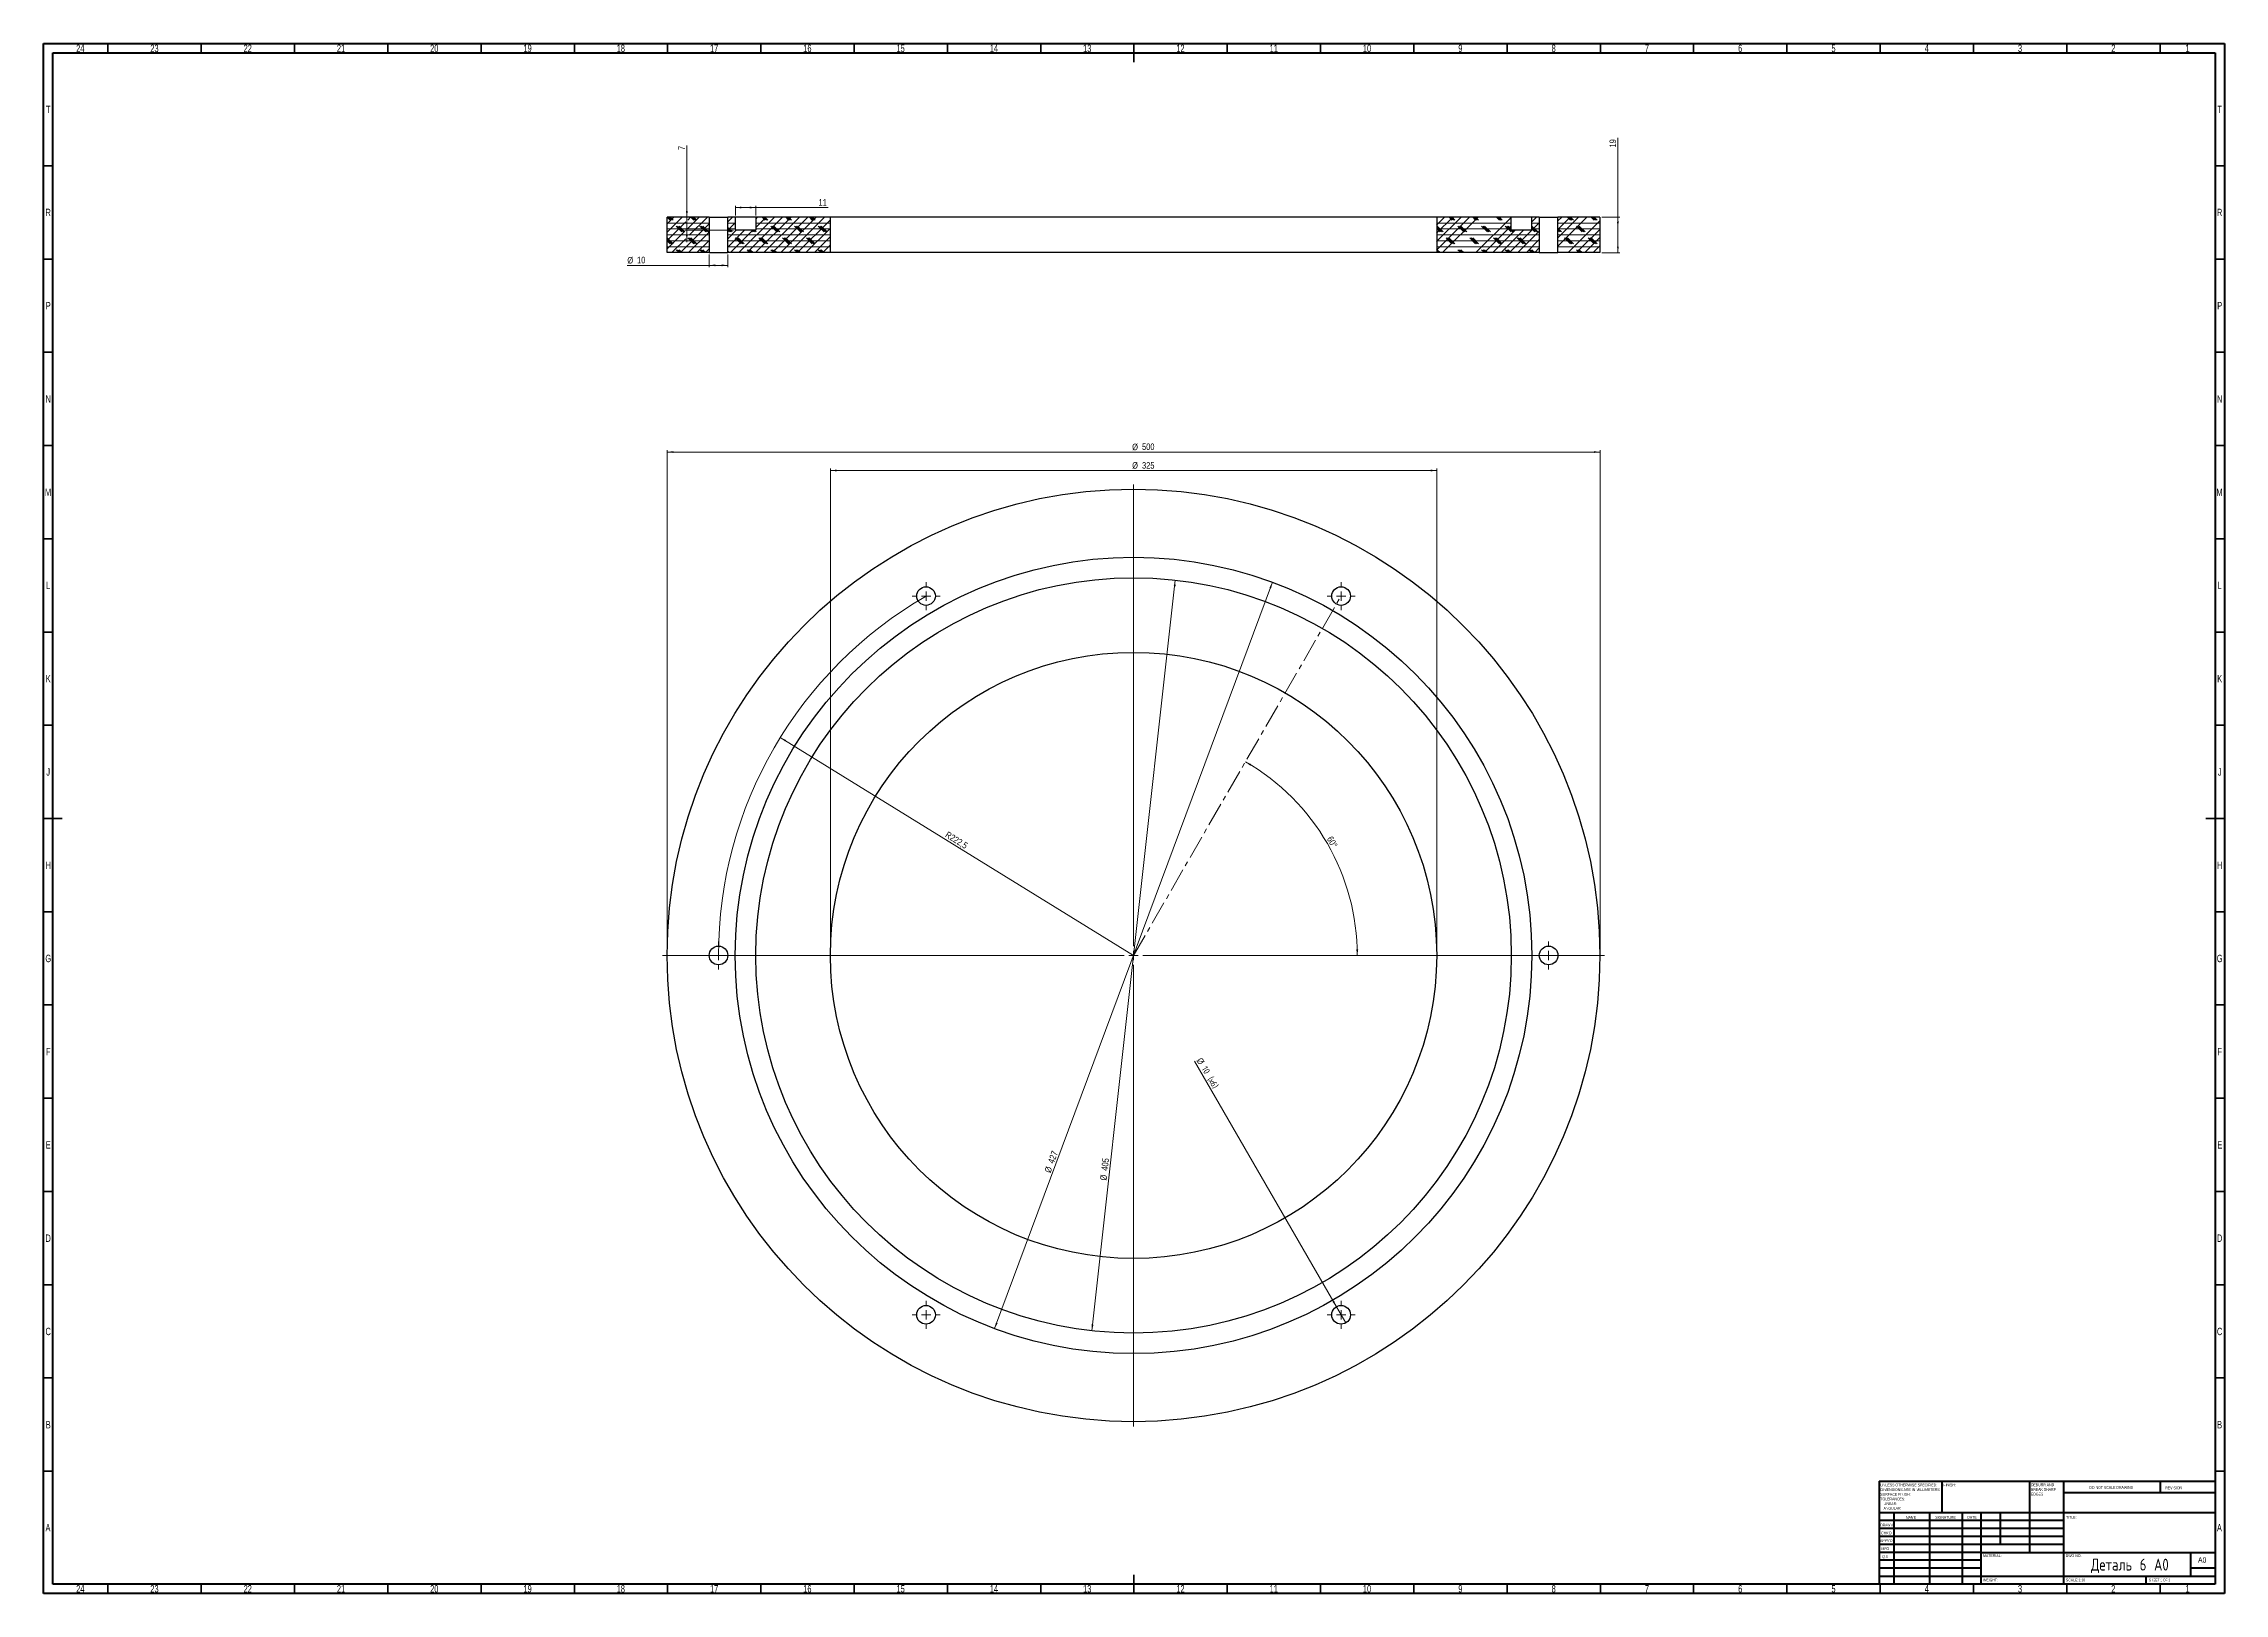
# Model space of a CAD drawing. Header units: millimetres. Extents: x 15 to 1184, y 5 to 836.
import ezdxf

# ---------------------------------------------------------------- set-up
doc = ezdxf.new("R2010")
doc.units = ezdxf.units.MM
doc.linetypes.add('CENTERX2', pattern=[20.32, 12.7, -2.54, 2.54, -2.54])
doc.styles.add('SLDTEXTSTYLE0', font='TXT', dxfattribs={"width": 0.75})
doc.styles.add('SLDTEXTSTYLE1', font='TXT', dxfattribs={"width": 0.686449})
doc.styles.add('SLDTEXTSTYLE2', font='TXT', dxfattribs={"width": 0.6875})
doc.styles.add('SLDTEXTSTYLE3', font='TXT', dxfattribs={"width": 0.75, "bigfont": 'bigfont'})
doc.dimstyles.new('SLDDIMSTYLE0', dxfattribs={"dimtxt": 3.5, "dimasz": 3.302, "dimexe": 0, "dimexo": 0.0625, "dimgap": 0.875, "dimtad": 1, "dimdec": 1, "dimrnd": 1e-09, "dimzin": 12, "dimdsep": 46, "dimtxsty": 'SLDTEXTSTYLE0', "dimsah": 1, "dimcen": 0, "dimadec": 0, "dimazin": 3, "dimtfac": 1, "dimtdec": 1, "dimtofl": 0, "dimtmove": 0, "dimatfit": 3, "dimfxl": 1, "dimfrac": 2, "dimtolj": 1, "dimtzin": 12, "dimarcsym": 0})
doc.dimstyles.new('SLDDIMSTYLE1', dxfattribs={"dimtxt": 3.5, "dimasz": 3.302, "dimexe": 0, "dimexo": 0.0625, "dimgap": 0.875, "dimtad": 1, "dimdec": 4, "dimzin": 12, "dimdsep": 46, "dimtxsty": 'SLDTEXTSTYLE0', "dimsah": 1, "dimcen": 0.09, "dimazin": 3, "dimtfac": 1, "dimtofl": 0, "dimtmove": 0, "dimatfit": 3, "dimfxl": 1, "dimfrac": 2, "dimtolj": 1, "dimtzin": 12, "dimarcsym": 0})
doc.dimstyles.new('SLDDIMSTYLE2', dxfattribs={"dimtxt": 3.5, "dimasz": 3.302, "dimexe": 0, "dimexo": 0.0625, "dimgap": 0.875, "dimtad": 1, "dimdec": 0, "dimrnd": 1e-09, "dimzin": 12, "dimdsep": 46, "dimtxsty": 'SLDTEXTSTYLE0', "dimsah": 1, "dimcen": 0.09, "dimadec": 0, "dimazin": 3, "dimtfac": 1, "dimtdec": 0, "dimtofl": 0, "dimtmove": 0, "dimatfit": 3, "dimfxl": 1, "dimfrac": 2, "dimtolj": 1, "dimtzin": 12, "dimarcsym": 0})
doc.dimstyles.new('SLDDIMSTYLE3', dxfattribs={"dimtxt": 3.5, "dimasz": 3.302, "dimexe": 0, "dimexo": 0.0625, "dimgap": 0.875, "dimtad": 1, "dimdec": 0, "dimrnd": 1e-09, "dimzin": 12, "dimdsep": 46, "dimtxsty": 'SLDTEXTSTYLE0', "dimblk1": 'NONE', "dimsah": 1, "dimcen": 0, "dimadec": 0, "dimazin": 3, "dimtfac": 1, "dimtdec": 0, "dimtmove": 0, "dimatfit": 3, "dimldrblk": 'NONE', "dimfxl": 1, "dimfrac": 2, "dimtolj": 1, "dimtzin": 12, "dimarcsym": 0})
doc.dimstyles.new('SLDDIMSTYLE4', dxfattribs={"dimtxt": 3.5, "dimasz": 3.302, "dimexe": 0, "dimexo": 0.0625, "dimgap": 0.875, "dimtad": 1, "dimdec": 0, "dimrnd": 1e-09, "dimzin": 12, "dimdsep": 46, "dimtxsty": 'SLDTEXTSTYLE0', "dimsah": 1, "dimcen": 0, "dimadec": 0, "dimazin": 3, "dimtfac": 1, "dimtdec": 0, "dimtmove": 0, "dimatfit": 3, "dimfxl": 1, "dimfrac": 2, "dimtolj": 1, "dimtzin": 12, "dimarcsym": 0})
doc.dimstyles.new('SLDDIMSTYLE5', dxfattribs={"dimtxt": 3.5, "dimasz": 3.302, "dimexe": 0, "dimexo": 0.0625, "dimgap": 0.875, "dimtad": 1, "dimdec": 0, "dimrnd": 1e-09, "dimzin": 12, "dimdsep": 46, "dimtxsty": 'SLDTEXTSTYLE0', "dimsah": 1, "dimcen": 0, "dimadec": 0, "dimazin": 3, "dimtfac": 1, "dimtmove": 0, "dimatfit": 3, "dimfxl": 1, "dimfrac": 2, "dimtolj": 1, "dimtzin": 12, "dimarcsym": 0})
doc.dimstyles.new('SLDDIMSTYLE6', dxfattribs={"dimtxt": 3.5, "dimasz": 3.302, "dimexe": 0, "dimexo": 0.0625, "dimgap": 0.875, "dimtad": 1, "dimdec": 0, "dimrnd": 1e-09, "dimzin": 12, "dimdsep": 46, "dimtxsty": 'SLDTEXTSTYLE0', "dimsah": 1, "dimcen": 0.09, "dimadec": 0, "dimazin": 3, "dimtfac": 1, "dimtdec": 0, "dimtmove": 0, "dimatfit": 0, "dimfxl": 1, "dimfrac": 2, "dimtolj": 1, "dimtzin": 12, "dimarcsym": 0})
pattern_1 = [(0, (0, 0), (0, 3.175), []), (135, (1.5875, -1.5875), (-6.35, -6.35), [4.49013, -4.49013]), (135, (2.381, -1.5875), (-6.35, -6.35), [4.49013, -4.49013]), (135, (3.175, -1.5875), (-6.35, -6.35), [4.49013, -4.49013])]

# ---------------------------------------------------------------- blocks, each defined once
blk = doc.blocks.new('SW_NOTE_0')
at = {"color": 0, "linetype": 'Continuous', "lineweight": 0, "char_height": 1.5, "attachment_point": 1, "style": 'SLDTEXTSTYLE0'}
for s, insert in [('UNLESS OTHERWISE SPECIFIED:', (0, 1.9)), ('TOLERANCES:', (0, -5.6)), ('DIMENSIONS ARE IN MILLIMETERS', (0, -0.6)), ('SURFACE FINISH:', (0, -3.1)), ('ANGULAR:', (1.7, -10.6)), ('LINEAR:', (1.7, -8.1))]:
    blk.add_mtext(s, dxfattribs=dict(at, insert=insert))
blk = doc.blocks.new('SW_NOTE_0_1')
at = {"color": 0, "linetype": 'Continuous', "lineweight": 0, "char_height": 1.5, "attachment_point": 1, "style": 'SLDTEXTSTYLE0'}
for s, insert in [('DEBURR AND', (0, 1.9)), ('BREAK SHARP', (0, -0.6)), ('EDGES', (0, -3.1))]:
    blk.add_mtext(s, dxfattribs=dict(at, insert=insert))
blk = doc.blocks.new('_D')
at = {"color": 7, "linetype": 'Continuous', "lineweight": 0}
blk.add_line((409.9, 463.9), (599.3, 347.1), dxfattribs=at)
at = {"color": 7, "linetype": 'Continuous', "lineweight": 18}
blk.add_solid([(409.9, 463.9), (412.5, 461.8), (413, 462.6)], dxfattribs=at)
at = {"color": 7, "linetype": 'Continuous', "lineweight": 18, "insert": (499.8, 413.8), "char_height": 3.5, "attachment_point": 1, "rotation": 328.3211, "style": 'SLDTEXTSTYLE0'}
blk.add_mtext('R222,5', dxfattribs=at)
blk = doc.blocks.new('_D_1')
at = {"color": 7, "linetype": 'Continuous', "lineweight": 18}
blk.add_arc((599.3, 347.1), 119.9, 0, 60, dxfattribs=at)
for points in [[(659.2, 450.9), (661.8, 448.8), (662.3, 449.7)], [(719.2, 347.1), (719.7, 350.4), (718.6, 350.4)]]:
    blk.add_solid(points, dxfattribs=at)
at = {"color": 7, "linetype": 'Continuous', "lineweight": 18, "insert": (705.8, 411.4), "char_height": 3.5, "attachment_point": 1, "rotation": 299.5141, "style": 'SLDTEXTSTYLE0'}
blk.add_mtext('60°', dxfattribs=at)
blk = doc.blocks.new('_D_2')
at = {"color": 7, "linetype": 'Continuous', "lineweight": 0}
for p, q in [((349.3, 348.1), (349.3, 618)), ((349.3, 617), (849.3, 617)), ((849.3, 348.1), (849.3, 618))]:
    blk.add_line(p, q, dxfattribs=at)
at = {"color": 7, "linetype": 'Continuous', "lineweight": 18}
for points in [[(349.3, 617), (352.6, 616.5), (352.6, 617.5)], [(849.3, 617), (846, 617.5), (846, 616.5)]]:
    blk.add_solid(points, dxfattribs=at)
at = {"color": 7, "linetype": 'Continuous', "lineweight": 18, "char_height": 3.5, "attachment_point": 1, "style": 'SLDTEXTSTYLE0'}
for s, insert in [('%%c', (598.5, 621.5)), ('500', (603.8, 621.6))]:
    blk.add_mtext(s, dxfattribs=dict(at, insert=insert))
blk = doc.blocks.new('_D_3')
at = {"color": 7, "linetype": 'Continuous', "lineweight": 0}
for p, q in [((436.8, 348.1), (436.8, 608.1)), ((761.8, 348.1), (761.8, 608.1)), ((436.8, 607.1), (761.8, 607.1))]:
    blk.add_line(p, q, dxfattribs=at)
at = {"color": 7, "linetype": 'Continuous', "lineweight": 18}
for points in [[(436.8, 607.1), (440.1, 606.6), (440.1, 607.6)], [(761.8, 607.1), (758.5, 607.6), (758.5, 606.6)]]:
    blk.add_solid(points, dxfattribs=at)
at = {"color": 7, "linetype": 'Continuous', "lineweight": 18, "char_height": 3.5, "attachment_point": 1, "style": 'SLDTEXTSTYLE0'}
for s, insert in [('%%c', (598.5, 611.6)), ('325', (603.8, 611.6))]:
    blk.add_mtext(s, dxfattribs=dict(at, insert=insert))
blk = doc.blocks.new('_D_4')
at = {"color": 7, "linetype": 'Continuous', "lineweight": 0}
for q in [(632, 290.4), (713, 150.1)]:
    blk.add_line((708, 158.7), q, dxfattribs=at)
at = {"color": 7, "linetype": 'Continuous', "lineweight": 18}
blk.add_solid([(708, 158.7), (706.8, 161.8), (705.9, 161.3)], dxfattribs=at)
at = {"color": 7, "linetype": 'Continuous', "lineweight": 18, "char_height": 3.5, "attachment_point": 1, "rotation": 300}
for s, insert, style in [('%%c', (635.9, 292.6), 'SLDTEXTSTYLE0'), ('10 (х6)', (638.6, 288.1), 'SLDTEXTSTYLE3')]:
    blk.add_mtext(s, dxfattribs=dict(at, insert=insert, style=style))
blk = doc.blocks.new('_None')
blk = doc.blocks.new('_D_5')
at = {"color": 7, "linetype": 'Continuous', "lineweight": 0}
blk.add_line((524.8, 147), (673.7, 547.2), dxfattribs=at)
at = {"color": 7, "linetype": 'Continuous', "lineweight": 18}
for points in [[(673.7, 547.2), (672.1, 544.3), (673, 543.9)], [(524.8, 147), (526.4, 149.9), (525.5, 150.3)]]:
    blk.add_solid(points, dxfattribs=at)
at = {"color": 7, "linetype": 'Continuous', "lineweight": 18, "char_height": 3.5, "attachment_point": 1, "rotation": 69.5917, "style": 'SLDTEXTSTYLE0'}
for s, insert in [('%%c', (551.4, 231.4)), ('427', (553.2, 236.4))]:
    blk.add_mtext(s, dxfattribs=dict(at, insert=insert))
blk = doc.blocks.new('_D_6')
at = {"color": 7, "linetype": 'Continuous', "lineweight": 0}
blk.add_line((576.9, 145.8), (621.6, 548.3), dxfattribs=at)
at = {"color": 7, "linetype": 'Continuous', "lineweight": 18}
for points in [[(621.6, 548.3), (620.8, 545.1), (621.8, 545)], [(576.9, 145.8), (577.8, 149), (576.7, 149.2)]]:
    blk.add_solid(points, dxfattribs=at)
at = {"color": 7, "linetype": 'Continuous', "lineweight": 18, "char_height": 3.5, "attachment_point": 1, "rotation": 83.657, "style": 'SLDTEXTSTYLE0'}
for s, insert in [('405', (581.9, 231.9)), ('%%c', (581.3, 226.6))]:
    blk.add_mtext(s, dxfattribs=dict(at, insert=insert))
blk = doc.blocks.new('SW_CENTERMARKSYMBOL_0')
at = {"color": 0, "linetype": 'Continuous', "lineweight": 18}
for p, q in [((0, 5), (0, 252.5)), ((-5, 0), (-252.5, 0)), ((0, 0), (-2.5, 0)), ((0, 0), (0, 2.5)), ((0, 0), (0, -2.5)), ((0, 0), (2.5, 0)), ((5, 0), (252.5, 0)), ((0, -5), (0, -252.5))]:
    blk.add_line(p, q, dxfattribs=at)
blk = doc.blocks.new('SW_CENTERMARKSYMBOL_1')
at = {"color": 0, "linetype": 'Continuous', "lineweight": 18}
for p, q in [((-5, 0), (-7.5, 0)), ((0, 0), (-2.5, 0)), ((0, 5), (0, 7.5)), ((0, 0), (0, 2.5)), ((0, 0), (0, -2.5)), ((0, 0), (2.5, 0)), ((5, 0), (7.5, 0)), ((0, -5), (0, -7.5))]:
    blk.add_line(p, q, dxfattribs=at)
blk = doc.blocks.new('SW_CENTERMARKSYMBOL_2')
at = {"color": 0, "linetype": 'Continuous', "lineweight": 18}
for p, q in [((-5, 0), (-7.5, 0)), ((0, 0), (-2.5, 0)), ((0, 5), (0, 7.5)), ((0, 0), (0, 2.5)), ((0, 0), (0, -2.5)), ((0, 0), (2.5, 0)), ((5, 0), (7.5, 0)), ((0, -5), (0, -7.5))]:
    blk.add_line(p, q, dxfattribs=at)
blk = doc.blocks.new('SW_CENTERMARKSYMBOL_3')
at = {"color": 0, "linetype": 'Continuous', "lineweight": 18}
for p, q in [((-5, 0), (-7.5, 0)), ((0, 0), (-2.5, 0)), ((0, 5), (0, 7.5)), ((0, 0), (0, 2.5)), ((0, 0), (0, -2.5)), ((0, 0), (2.5, 0)), ((5, 0), (7.5, 0)), ((0, -5), (0, -7.5))]:
    blk.add_line(p, q, dxfattribs=at)
blk = doc.blocks.new('SW_CENTERMARKSYMBOL_4')
at = {"color": 0, "linetype": 'Continuous', "lineweight": 18}
for p, q in [((-5, 0), (-7.5, 0)), ((0, 0), (-2.5, 0)), ((0, 5), (0, 7.5)), ((0, 0), (0, 2.5)), ((0, 0), (0, -2.5)), ((0, 0), (2.5, 0)), ((5, 0), (7.5, 0)), ((0, -5), (0, -7.5))]:
    blk.add_line(p, q, dxfattribs=at)
blk = doc.blocks.new('SW_CENTERMARKSYMBOL_5')
at = {"color": 0, "linetype": 'Continuous', "lineweight": 18}
for p, q in [((-5, 0), (-7.5, 0)), ((0, 0), (-2.5, 0)), ((0, 5), (0, 7.5)), ((0, 0), (0, 2.5)), ((0, 0), (0, -2.5)), ((0, 0), (2.5, 0)), ((5, 0), (7.5, 0)), ((0, -5), (0, -7.5))]:
    blk.add_line(p, q, dxfattribs=at)
blk = doc.blocks.new('SW_CENTERMARKSYMBOL_6')
at = {"color": 0, "linetype": 'Continuous', "lineweight": 18}
for p, q in [((-5, 0), (-7.5, 0)), ((0, 0), (-2.5, 0)), ((0, 5), (0, 7.5)), ((0, 0), (0, 2.5)), ((0, 0), (0, -2.5)), ((0, 0), (2.5, 0)), ((5, 0), (7.5, 0)), ((0, -5), (0, -7.5))]:
    blk.add_line(p, q, dxfattribs=at)
blk = doc.blocks.new('SW_HATCH_0')
at = {"color": 0, "linetype": 'Continuous', "lineweight": 0}
for p, q in [((0, 0), (-3.6, -3.6)), ((4.5, 0), (-3.6, -8.1)), ((9, 0), (7.5, -1.5)), ((13.5, 0), (7.5, -6)), ((18, 0), (8.3, -9.7)), ((6.5, -2.5), (-3.6, -12.5)), ((5.7, -7.7), (-3.6, -17)), ((6.5, -11.5), (-1, -19)), ((18.9, -3.5), (3.5, -19)), ((18.9, -8), (7.9, -19)), ((18.9, -12.5), (12.4, -19)), ((18.9, -17), (16.9, -19))]:
    blk.add_line(p, q, dxfattribs=at)
blk = doc.blocks.new('SW_HATCH_1')
at = {"color": 0, "linetype": 'Continuous', "lineweight": 0}
for p, q in [((0, 0), (-2.5, -2.5)), ((22.5, 0), (3.5, -19)), ((26.9, 0), (7.9, -19)), ((31.4, 0), (12.4, -19)), ((13.5, 0), (12.5, -1)), ((18, 0), (12.5, -5.5)), ((35.9, 0), (16.9, -19)), ((40.4, 0), (21.4, -19)), ((44.9, 0), (25.9, -19)), ((49.4, 0), (30.4, -19)), ((1.5, -3), (-2.5, -7)), ((2, -7), (-2.5, -11.5)), ((6.5, -7), (-2.5, -16)), ((11, -7), (-1, -19)), ((52.5, -1.4), (34.9, -19)), ((52.5, -5.9), (39.4, -19)), ((52.5, -10.4), (43.9, -19)), ((52.5, -14.8), (48.4, -19))]:
    blk.add_line(p, q, dxfattribs=at)
blk = doc.blocks.new('SW_HATCH_2')
at = {"color": 0, "linetype": 'Continuous', "lineweight": 0}
for p, q in [((0, 0), (-4.2, -4.2)), ((4.5, 0), (-4.2, -8.6)), ((9, 0), (-4.2, -13.1)), ((13.5, 0), (-4.2, -17.6)), ((18, 0), (-1, -19)), ((49.4, 0), (46.8, -2.5)), ((35.8, -0.1), (16.9, -19)), ((35.8, -4.6), (21.4, -19)), ((37.9, -7), (25.9, -19)), ((42.4, -7), (30.4, -19)), ((50.8, -3), (34.9, -19)), ((50.8, -7.5), (39.4, -19)), ((50.8, -12), (43.9, -19)), ((50.8, -16.5), (48.4, -19))]:
    blk.add_line(p, q, dxfattribs=at)
blk = doc.blocks.new('SW_HATCH_3')
at = {"color": 0, "linetype": 'Continuous', "lineweight": 0}
for p, q in [((0, 0), (-2, -2)), ((4.5, 0), (-2, -6.5)), ((9, 0), (-2, -11)), ((13.5, 0), (-2, -15.5)), ((20.5, -2), (3.5, -19)), ((20.5, -6.5), (7.9, -19)), ((20.5, -10.9), (12.4, -19)), ((20.5, -15.4), (16.9, -19))]:
    blk.add_line(p, q, dxfattribs=at)
blk = doc.blocks.new('_D_7')
at = {"color": 7, "linetype": 'Continuous', "lineweight": 0}
for p, q in [((858.9, 742.9), (858.9, 785.5)), ((850.3, 742.9), (859.9, 742.9)), ((858.9, 723.9), (858.9, 742.9)), ((850.3, 723.9), (859.9, 723.9))]:
    blk.add_line(p, q, dxfattribs=at)
at = {"color": 7, "linetype": 'Continuous', "lineweight": 18}
for points in [[(858.9, 742.9), (858.4, 739.6), (859.4, 739.6)], [(858.9, 723.9), (859.4, 727.2), (858.4, 727.2)]]:
    blk.add_solid(points, dxfattribs=at)
at = {"color": 7, "linetype": 'Continuous', "lineweight": 18, "insert": (854.4, 780.3), "char_height": 3.5, "attachment_point": 1, "rotation": 90, "style": 'SLDTEXTSTYLE0'}
blk.add_mtext('19', dxfattribs=at)
blk = doc.blocks.new('_D_8')
at = {"color": 7, "linetype": 'Continuous', "lineweight": 0}
for p, q in [((371.8, 717.1), (327.9, 717.1)), ((371.8, 722.9), (371.8, 716.1)), ((371.8, 717.1), (381.8, 717.1)), ((381.8, 722.9), (381.8, 716.1))]:
    blk.add_line(p, q, dxfattribs=at)
at = {"color": 7, "linetype": 'Continuous', "lineweight": 18}
for points in [[(371.8, 717.1), (375.1, 716.6), (375.1, 717.6)], [(381.8, 717.1), (378.5, 717.6), (378.5, 716.6)]]:
    blk.add_solid(points, dxfattribs=at)
at = {"color": 7, "linetype": 'Continuous', "lineweight": 18, "char_height": 3.5, "attachment_point": 1, "style": 'SLDTEXTSTYLE0'}
for s, insert in [('%%c', (327.9, 721.6)), ('10', (333.1, 721.7))]:
    blk.add_mtext(s, dxfattribs=dict(at, insert=insert))
blk = doc.blocks.new('_D_9')
at = {"color": 7, "linetype": 'Continuous', "lineweight": 0}
for p, q in [((359.8, 742.9), (359.8, 781.4)), ((380.8, 742.9), (358.8, 742.9)), ((359.8, 742.9), (359.8, 735.9)), ((384.8, 735.9), (358.8, 735.9)), ((359.8, 735.9), (359.8, 729.6))]:
    blk.add_line(p, q, dxfattribs=at)
at = {"color": 7, "linetype": 'Continuous', "lineweight": 18}
for points in [[(359.8, 742.9), (360.3, 746.2), (359.3, 746.2)], [(359.8, 735.9), (359.3, 732.6), (360.3, 732.6)]]:
    blk.add_solid(points, dxfattribs=at)
at = {"color": 7, "linetype": 'Continuous', "lineweight": 18, "insert": (355.3, 778.9), "char_height": 3.5, "attachment_point": 1, "rotation": 90, "style": 'SLDTEXTSTYLE0'}
blk.add_mtext('7', dxfattribs=at)
blk = doc.blocks.new('_D_10')
at = {"color": 7, "linetype": 'Continuous', "lineweight": 0}
for p, q in [((385.8, 743.9), (385.8, 749.1)), ((396.8, 743.9), (396.8, 749.1)), ((396.8, 748.1), (385.8, 748.1)), ((396.8, 748.1), (435.6, 748.1))]:
    blk.add_line(p, q, dxfattribs=at)
at = {"color": 7, "linetype": 'Continuous', "lineweight": 18}
for points in [[(385.8, 748.1), (389.1, 747.6), (389.1, 748.6)], [(396.8, 748.1), (393.5, 748.6), (393.5, 747.6)]]:
    blk.add_solid(points, dxfattribs=at)
at = {"color": 7, "linetype": 'Continuous', "lineweight": 18, "insert": (430.4, 752.6), "char_height": 3.5, "attachment_point": 1, "style": 'SLDTEXTSTYLE0'}
blk.add_mtext('11', dxfattribs=at)

msp = doc.modelspace()

# ---------------------------------------------------------------- hatches: boundary and pattern name
at = {"linetype": 'Continuous', "lineweight": 18}
h = msp.add_hatch(dxfattribs=at)
h.set_pattern_fill('CORK', style=0)
h.set_pattern_definition(pattern_1)
h.paths.add_polyline_path([(349.26215, 723.90495), (371.76215, 723.90495), (371.76215, 742.90495), (349.26215, 742.90495)], flags=0)
h = msp.add_hatch(dxfattribs=at)
h.set_pattern_fill('CORK', style=0)
h.set_pattern_definition(pattern_1)
h.paths.add_polyline_path([(396.76215, 735.90495), (385.76215, 735.90495), (385.76215, 742.90495), (381.76215, 742.90495), (381.76215, 723.90495), (436.76215, 723.90495), (436.76215, 742.90495), (396.76215, 742.90495)], flags=0)
h = msp.add_hatch(dxfattribs=at)
h.set_pattern_fill('CORK', style=0)
h.set_pattern_definition(pattern_1)
h.paths.add_polyline_path([(812.76215, 735.90495), (801.76215, 735.90495), (801.76215, 742.90495), (761.76215, 742.90495), (761.76215, 723.90495), (816.76215, 723.90495), (816.76215, 742.90495), (812.76215, 742.90495)], flags=0)
h = msp.add_hatch(dxfattribs=at)
h.set_pattern_fill('CORK', style=0)
h.set_pattern_definition(pattern_1)
h.paths.add_polyline_path([(849.26215, 742.90495), (826.76215, 742.90495), (826.76215, 723.90495), (849.26215, 723.90495)], flags=0)

# ---------------------------------------------------------------- linework, layer by layer
at = {"color": 7, "linetype": 'Continuous', "lineweight": 70}
for p, q in [((15, 5), (15, 836)), ((15, 836), (1184, 836)), ((20, 10), (20, 831)), ((20, 831), (1179, 831)), ((1179, 831), (1179, 10)), ((1184, 836), (1184, 5)), ((1184, 5), (15, 5)), ((1179, 10), (20, 10))]:
    msp.add_line(p, q, dxfattribs=at)
at = {"color": 7, "linetype": 'Continuous', "lineweight": 35}
for p, q in [((49.5, 831), (49.5, 836)), ((99.5, 831), (99.5, 836)), ((149.5, 831), (149.5, 836)), ((199.5, 831), (199.5, 836)), ((249.5, 831), (249.5, 836)), ((299.5, 831), (299.5, 836)), ((349.5, 831), (349.5, 836)), ((399.5, 831), (399.5, 836)), ((449.5, 831), (449.5, 836)), ((499.5, 831), (499.5, 836)), ((549.5, 831), (549.5, 836)), ((599.5, 836), (599.5, 826)), ((599.5, 831), (599.5, 836)), ((649.5, 831), (649.5, 836)), ((699.5, 831), (699.5, 836)), ((749.5, 831), (749.5, 836)), ((799.5, 831), (799.5, 836)), ((849.5, 831), (849.5, 836)), ((899.5, 831), (899.5, 836)), ((949.5, 831), (949.5, 836)), ((999.5, 831), (999.5, 836)), ((1049.5, 831), (1049.5, 836)), ((1099.5, 831), (1099.5, 836)), ((1149.5, 831), (1149.5, 836)), ((20, 770.5), (15, 770.5)), ((1179, 770.5), (1184, 770.5)), ((20, 720.5), (15, 720.5)), ((1179, 720.5), (1184, 720.5)), ((20, 670.5), (15, 670.5)), ((1179, 670.5), (1184, 670.5)), ((20, 620.5), (15, 620.5)), ((1179, 620.5), (1184, 620.5)), ((20, 570.5), (15, 570.5)), ((1179, 570.5), (1184, 570.5)), ((20, 520.5), (15, 520.5)), ((1179, 520.5), (1184, 520.5)), ((20, 470.5), (15, 470.5)), ((1179, 470.5), (1184, 470.5)), ((15, 420.5), (25, 420.5)), ((20, 420.5), (15, 420.5)), ((1184, 420.5), (1174, 420.5)), ((1179, 420.5), (1184, 420.5)), ((20, 370.5), (15, 370.5)), ((1179, 370.5), (1184, 370.5)), ((20, 320.5), (15, 320.5)), ((1179, 320.5), (1184, 320.5)), ((20, 270.5), (15, 270.5)), ((1179, 270.5), (1184, 270.5)), ((20, 220.5), (15, 220.5)), ((1179, 220.5), (1184, 220.5)), ((20, 170.5), (15, 170.5)), ((1179, 170.5), (1184, 170.5)), ((20, 120.5), (15, 120.5)), ((1179, 120.5), (1184, 120.5)), ((20, 70.5), (15, 70.5)), ((1179, 70.5), (1184, 70.5)), ((599.5, 5), (599.5, 15)), ((49.5, 10), (49.5, 5)), ((99.5, 10), (99.5, 5)), ((149.5, 10), (149.5, 5)), ((199.5, 10), (199.5, 5)), ((249.5, 10), (249.5, 5)), ((299.5, 10), (299.5, 5)), ((349.5, 10), (349.5, 5)), ((399.5, 10), (399.5, 5)), ((449.5, 10), (449.5, 5)), ((499.5, 10), (499.5, 5)), ((549.5, 10), (549.5, 5)), ((599.5, 10), (599.5, 5)), ((649.5, 10), (649.5, 5)), ((699.5, 10), (699.5, 5)), ((749.5, 10), (749.5, 5)), ((799.5, 10), (799.5, 5)), ((849.5, 10), (849.5, 5)), ((899.5, 10), (899.5, 5)), ((949.5, 10), (949.5, 5)), ((999.5, 10), (999.5, 5)), ((1049.5, 10), (1049.5, 5)), ((1099.5, 10), (1099.5, 5)), ((1149.5, 10), (1149.5, 5))]:
    msp.add_line(p, q, dxfattribs=at)
at = {"color": 7, "linetype": 'Continuous', "lineweight": 25}
for p, q in [((349.26215, 723.90495), (349.26215, 742.90495)), ((371.76215, 742.90495), (349.26215, 742.90495)), ((371.76215, 742.90495), (371.76215, 723.90495)), ((371.76215, 742.90495), (381.76215, 742.90495)), ((381.76215, 723.90495), (381.76215, 742.90495)), ((385.76215, 742.90495), (381.76215, 742.90495)), ((385.76215, 742.90495), (385.76215, 735.90495)), ((396.76215, 742.90495), (385.76215, 742.90495)), ((396.76215, 742.90495), (396.76215, 735.90495)), ((436.76215, 742.90495), (396.76215, 742.90495)), ((436.76215, 723.90495), (436.76215, 742.90495)), ((761.76215, 742.90495), (436.76215, 742.90495)), ((761.76215, 742.90495), (761.76215, 723.90495)), ((801.76215, 742.90495), (761.76215, 742.90495)), ((812.76215, 742.90495), (801.76215, 742.90495)), ((801.76215, 735.90495), (801.76215, 742.90495)), ((812.76215, 735.90495), (812.76215, 742.90495)), ((816.76215, 742.90495), (812.76215, 742.90495)), ((816.76215, 742.90495), (816.76215, 723.90495)), ((816.76215, 742.90495), (826.76215, 742.90495)), ((826.76215, 723.90495), (826.76215, 742.90495)), ((849.26215, 742.90495), (826.76215, 742.90495)), ((849.26215, 742.90495), (849.26215, 723.90495)), ((396.76215, 735.90495), (385.76215, 735.90495)), ((812.76215, 735.90495), (801.76215, 735.90495)), ((371.76215, 723.90495), (349.26215, 723.90495)), ((371.76215, 723.90495), (381.76215, 723.90495)), ((436.76215, 723.90495), (381.76215, 723.90495)), ((761.76215, 723.90495), (436.76215, 723.90495)), ((816.76215, 723.90495), (761.76215, 723.90495)), ((816.76215, 723.90495), (826.76215, 723.90495)), ((849.26215, 723.90495), (826.76215, 723.90495))]:
    msp.add_line(p, q, dxfattribs=at)
at = {"color": 7, "linetype": 'CENTERX2', "lineweight": 18}
msp.add_line((599.05261, 346.7151), (710.51215, 539.76869), dxfattribs=at)
at = {"color": 7, "linetype": 'Continuous', "lineweight": 50}
for p, q in [((999, 65.25), (1179, 65.25)), ((999, 65.25), (999, 10)), ((1032.8, 48.25), (1032.8, 65.25)), ((1079.6, 65.25), (1079.6, 27)), ((1097.8, 65.25), (1097.8, 10)), ((1179, 58.875), (1097.8, 58.875)), ((1149.8, 58.875), (1149.8, 65.25)), ((1179, 48.25), (999, 48.25)), ((1006.8, 48.25), (1006.8, 10)), ((1025.99095, 48.25), (1025.99095, 10)), ((1043.39893, 48.25), (1043.39893, 10)), ((1053.6, 10), (1053.6, 48.25)), ((1064, 31.25), (1064, 48.25)), ((1097.8, 44), (999, 44)), ((1097.8, 39.75), (999, 39.75)), ((1097.8, 35.5), (999, 35.5)), ((1097.8, 31.25), (999, 31.25)), ((1053.6, 27), (999, 27)), ((1053.6, 27), (1179, 27)), ((1166, 14.25), (1166, 27)), ((1053.6, 22.74993), (999, 22.74993)), ((1053.6, 18.5), (999, 18.5)), ((999, 14.25), (1179, 14.25)), ((1142, 10), (1142, 14.25)), ((1179, 18.5), (1166, 18.5))]:
    msp.add_line(p, q, dxfattribs=at)
at = {"color": 7, "linetype": 'Continuous', "lineweight": 25}
for centre, radius in [((599.26215, 347.07803), 250), ((599.26215, 347.07803), 213.5), ((599.26215, 347.07803), 202.5), ((488.01215, 539.76869), 5), ((710.51215, 539.76869), 5), ((599.26215, 347.07803), 162.5), ((376.76215, 347.07803), 5), ((821.76215, 347.07803), 5), ((488.01215, 154.38738), 5), ((710.51215, 154.38738), 5)]:
    msp.add_circle(centre, radius, dxfattribs=at)
at = {"color": 7, "linetype": 'Continuous', "lineweight": 18}
msp.add_arc((599.26215, 347.07803), 222.5, 120, 180, dxfattribs=at)

# ---------------------------------------------------------------- block references
at = {"color": 7, "linetype": 'Continuous', "lineweight": 0}
for name, p in [('SW_HATCH_0', (352.82485, 742.90495)), ('SW_HATCH_1', (384.25574, 742.90495)), ('SW_HATCH_2', (765.91663, 742.90495)), ('SW_HATCH_3', (828.77842, 742.90495)), ('SW_CENTERMARKSYMBOL_0', (599.26215, 347.07803)), ('SW_CENTERMARKSYMBOL_6', (488.01215, 539.76869)), ('SW_CENTERMARKSYMBOL_2', (710.51215, 539.76869)), ('SW_CENTERMARKSYMBOL_4', (376.76215, 347.07803)), ('SW_CENTERMARKSYMBOL_3', (821.76215, 347.07803)), ('SW_CENTERMARKSYMBOL_5', (488.01215, 154.38738)), ('SW_CENTERMARKSYMBOL_1', (710.51215, 154.38738)), ('SW_NOTE_0', (999.59367, 61.98737)), ('SW_NOTE_0_1', (1080.30922, 62.06949))]:
    msp.add_blockref(name, p, dxfattribs=at)

# ---------------------------------------------------------------- texts
for s, insert, char_height, attachment_point, style in [('24', (34.67007, 835.44183), 3.96875, 2, 'SLDTEXTSTYLE0'), ('23', (74.42007, 835.44183), 3.96875, 2, 'SLDTEXTSTYLE0'), ('22', (124.42007, 835.44183), 3.96875, 2, 'SLDTEXTSTYLE0'), ('21', (174.42007, 835.44183), 3.96875, 2, 'SLDTEXTSTYLE0'), ('20', (224.42007, 835.44183), 3.96875, 2, 'SLDTEXTSTYLE0'), ('19', (274.42007, 835.44183), 3.96875, 2, 'SLDTEXTSTYLE0'), ('18', (324.42007, 835.44183), 3.96875, 2, 'SLDTEXTSTYLE0'), ('17', (374.42007, 835.44183), 3.96875, 2, 'SLDTEXTSTYLE0'), ('16', (424.42007, 835.44183), 3.96875, 2, 'SLDTEXTSTYLE0'), ('15', (474.42007, 835.44183), 3.96875, 2, 'SLDTEXTSTYLE0'), ('14', (524.42007, 835.44183), 3.96875, 2, 'SLDTEXTSTYLE0'), ('13', (574.42007, 835.44183), 3.96875, 2, 'SLDTEXTSTYLE0'), ('12', (624.42007, 835.44183), 3.96875, 2, 'SLDTEXTSTYLE0'), ('11', (674.42007, 835.44183), 3.96875, 2, 'SLDTEXTSTYLE0'), ('10', (724.42007, 835.44183), 3.96875, 2, 'SLDTEXTSTYLE0'), ('9', (774.46004, 835.44183), 3.96875, 2, 'SLDTEXTSTYLE0'), ('8', (824.46004, 835.44183), 3.96875, 2, 'SLDTEXTSTYLE0'), ('7', (874.46004, 835.44183), 3.96875, 2, 'SLDTEXTSTYLE0'), ('6', (924.46004, 835.44183), 3.96875, 2, 'SLDTEXTSTYLE0'), ('5', (974.46004, 835.44183), 3.96875, 2, 'SLDTEXTSTYLE0'), ('4', (1024.46004, 835.44183), 3.96875, 2, 'SLDTEXTSTYLE0'), ('3', (1074.46004, 835.44183), 3.96875, 2, 'SLDTEXTSTYLE0'), ('2', (1124.46004, 835.44183), 3.96875, 2, 'SLDTEXTSTYLE0'), ('1', (1164.21004, 835.44183), 3.96875, 2, 'SLDTEXTSTYLE0'), ('T', (17.48806, 802.69183), 3.96875, 2, 'SLDTEXTSTYLE0'), ('T', (1181.48806, 802.69183), 3.96875, 2, 'SLDTEXTSTYLE0'), ('R', (17.44442, 747.44183), 3.96875, 2, 'SLDTEXTSTYLE0'), ('R', (1181.44442, 747.44183), 3.96875, 2, 'SLDTEXTSTYLE0'), ('P', (17.48484, 697.44183), 3.96875, 2, 'SLDTEXTSTYLE0'), ('P', (1181.48484, 697.44183), 3.96875, 2, 'SLDTEXTSTYLE0'), ('N', (17.46371, 647.44183), 3.96875, 2, 'SLDTEXTSTYLE0'), ('N', (1181.46371, 647.44183), 3.96875, 2, 'SLDTEXTSTYLE0'), ('M', (17.36174, 597.44183), 3.96875, 2, 'SLDTEXTSTYLE0'), ('M', (1181.36174, 597.44183), 3.96875, 2, 'SLDTEXTSTYLE0'), ('L', (17.45452, 547.44183), 3.96875, 2, 'SLDTEXTSTYLE0'), ('L', (1181.45452, 547.44183), 3.96875, 2, 'SLDTEXTSTYLE0'), ('K', (17.48852, 497.44183), 3.96875, 2, 'SLDTEXTSTYLE0'), ('K', (1181.48852, 497.44183), 3.96875, 2, 'SLDTEXTSTYLE0'), ('J', (17.46509, 447.44183), 3.96875, 2, 'SLDTEXTSTYLE0'), ('J', (1181.46509, 447.44183), 3.96875, 2, 'SLDTEXTSTYLE0'), ('H', (17.49035, 397.44183), 3.96875, 2, 'SLDTEXTSTYLE0'), ('H', (1181.49035, 397.44183), 3.96875, 2, 'SLDTEXTSTYLE0'), ('G', (17.48668, 347.44183), 3.96875, 2, 'SLDTEXTSTYLE0'), ('G', (1181.48668, 347.44183), 3.96875, 2, 'SLDTEXTSTYLE0'), ('F', (17.45774, 297.44183), 3.96875, 2, 'SLDTEXTSTYLE0'), ('F', (1181.45774, 297.44183), 3.96875, 2, 'SLDTEXTSTYLE0'), ('E', (17.50781, 247.44183), 3.96875, 2, 'SLDTEXTSTYLE0'), ('E', (1181.50781, 247.44183), 3.96875, 2, 'SLDTEXTSTYLE0'), ('D', (17.45269, 197.44183), 3.96875, 2, 'SLDTEXTSTYLE0'), ('D', (1181.45269, 197.44183), 3.96875, 2, 'SLDTEXTSTYLE0'), ('C', (17.45866, 147.44183), 3.96875, 2, 'SLDTEXTSTYLE0'), ('C', (1181.45866, 147.44183), 3.96875, 2, 'SLDTEXTSTYLE0'), ('B', (17.4706, 97.44183), 3.96875, 2, 'SLDTEXTSTYLE0'), ('B', (1181.4706, 97.44183), 3.96875, 2, 'SLDTEXTSTYLE0'), ('FINISH:', (1033.37129, 63.91927), 1.5, 1, 'SLDTEXTSTYLE0'), ('DO NOT SCALE DRAWING', (1111.61464, 62.53299), 1.5, 1, 'SLDTEXTSTYLE0'), ('REVISION', (1152.32758, 62.33491), 1.5, 1, 'SLDTEXTSTYLE0'), ('A', (17.33969, 42.19183), 3.96875, 2, 'SLDTEXTSTYLE0'), ('DRAWN', (999.64336, 42.38478), 1.5, 1, 'SLDTEXTSTYLE1'), ("CHK'D", (999.93922, 38.16185), 1.5, 1, 'SLDTEXTSTYLE0'), ('NAME', (1013.32224, 46.50148), 1.5, 1, 'SLDTEXTSTYLE0'), ('SIGNATURE', (1029.03359, 46.56176), 1.5, 1, 'SLDTEXTSTYLE0'), ('DATE', (1046.2147, 46.57618), 1.5, 1, 'SLDTEXTSTYLE0'), ('TITLE:', (1099.09016, 46.57618), 1.5, 1, 'SLDTEXTSTYLE0'), ('A', (1181.33969, 42.19183), 3.96875, 2, 'SLDTEXTSTYLE0'), ("APPV'D", (999.40172, 34.06587), 1.5, 1, 'SLDTEXTSTYLE0'), ('MFG', (1000.12401, 29.71578), 1.5, 1, 'SLDTEXTSTYLE0'), ('Q.A', (1000.50904, 25.50466), 1.5, 1, 'SLDTEXTSTYLE0'), ('MATERIAL:', (1054.64586, 25.98606), 1.5, 1, 'SLDTEXTSTYLE0'), ('DWG NO.', (1098.953, 25.98606), 1.5, 1, 'SLDTEXTSTYLE0'), ('Деталь 6 А0', (1133.34775, 23.60691), 6.35, 2, 'SLDTEXTSTYLE3'), ('A0', (1169.87116, 24.40639), 2.910417, 1, 'SLDTEXTSTYLE0'), ('WEIGHT:', (1054.61781, 12.94931), 1.4986, 1, 'SLDTEXTSTYLE0'), ('SCALE:1:10', (1099.07397, 12.90009), 1.5, 1, 'SLDTEXTSTYLE0'), ('SHEET 1 OF 1', (1143.47829, 12.90009), 1.5, 1, 'SLDTEXTSTYLE2'), ('24', (34.67007, 9.44183), 3.96875, 2, 'SLDTEXTSTYLE0'), ('23', (74.42007, 9.44183), 3.96875, 2, 'SLDTEXTSTYLE0'), ('22', (124.42007, 9.44183), 3.96875, 2, 'SLDTEXTSTYLE0'), ('21', (174.42007, 9.44183), 3.96875, 2, 'SLDTEXTSTYLE0'), ('20', (224.42007, 9.44183), 3.96875, 2, 'SLDTEXTSTYLE0'), ('19', (274.42007, 9.44183), 3.96875, 2, 'SLDTEXTSTYLE0'), ('18', (324.42007, 9.44183), 3.96875, 2, 'SLDTEXTSTYLE0'), ('17', (374.42007, 9.44183), 3.96875, 2, 'SLDTEXTSTYLE0'), ('16', (424.42007, 9.44183), 3.96875, 2, 'SLDTEXTSTYLE0'), ('15', (474.42007, 9.44183), 3.96875, 2, 'SLDTEXTSTYLE0'), ('14', (524.42007, 9.44183), 3.96875, 2, 'SLDTEXTSTYLE0'), ('13', (574.42007, 9.44183), 3.96875, 2, 'SLDTEXTSTYLE0'), ('12', (624.42007, 9.44183), 3.96875, 2, 'SLDTEXTSTYLE0'), ('11', (674.42007, 9.44183), 3.96875, 2, 'SLDTEXTSTYLE0'), ('10', (724.42007, 9.44183), 3.96875, 2, 'SLDTEXTSTYLE0'), ('9', (774.46004, 9.44183), 3.96875, 2, 'SLDTEXTSTYLE0'), ('8', (824.46004, 9.44183), 3.96875, 2, 'SLDTEXTSTYLE0'), ('7', (874.46004, 9.44183), 3.96875, 2, 'SLDTEXTSTYLE0'), ('6', (924.46004, 9.44183), 3.96875, 2, 'SLDTEXTSTYLE0'), ('5', (974.46004, 9.44183), 3.96875, 2, 'SLDTEXTSTYLE0'), ('4', (1024.46004, 9.44183), 3.96875, 2, 'SLDTEXTSTYLE0'), ('3', (1074.46004, 9.44183), 3.96875, 2, 'SLDTEXTSTYLE0'), ('2', (1124.46004, 9.44183), 3.96875, 2, 'SLDTEXTSTYLE0'), ('1', (1164.21004, 9.44183), 3.96875, 2, 'SLDTEXTSTYLE0')]:
    msp.add_mtext(s, dxfattribs=dict(at, insert=insert, char_height=char_height, attachment_point=attachment_point, style=style))

# ---------------------------------------------------------------- dimensions: what is measured, and where the dimension line sits
at = {"color": 7, "linetype": 'Continuous', "lineweight": 18}
for base, p1, p2, dimstyle, picture, middle in [((858.93365, 742.90495), (849.26215, 723.90495), (849.26215, 742.90495), 'SLDDIMSTYLE2', '_D_7', (858.93365, 782.90495)), ((359.83059, 735.90495), (381.76215, 742.90495), (385.76215, 735.90495), 'SLDDIMSTYLE6', '_D_9', (359.83059, 780.15634))]:
    dim = msp.add_linear_dim(base=base, p1=p1, p2=p2, angle=90, dimstyle=dimstyle, dxfattribs=at)
    dim.commit()
    dim.dimension.update_dxf_attribs({"geometry": picture, "text_midpoint": middle, "dimtype": 160})
dim = msp.add_linear_dim(base=(385.76215, 748.08294), p1=(396.76215, 742.90495), p2=(385.76215, 742.90495), dimstyle='SLDDIMSTYLE2', dxfattribs=at)
dim.commit()
dim.dimension.update_dxf_attribs({"geometry": '_D_10', "text_midpoint": (433.02002, 748.08294), "dimtype": 160})
for base, p1, p2, picture, middle in [((381.76215, 717.09966), (371.76215, 723.90495), (381.76215, 723.90495), '_D_8', (333.0912, 717.09966)), ((849.26215, 617.01474), (349.26215, 347.07803), (849.26215, 347.07803), '_D_2', (604.99219, 617.01474)), ((761.76215, 607.07803), (436.76215, 347.07803), (761.76215, 347.07803), '_D_3', (604.99219, 607.07803))]:
    dim = msp.add_linear_dim(base=base, p1=p1, p2=p2, text='%%c<>', dimstyle='SLDDIMSTYLE2', dxfattribs=at)
    dim.commit()
    dim.dimension.update_dxf_attribs({"geometry": picture, "text_midpoint": middle, "dimtype": 160})
dim = msp.add_angular_dim_2l(base=(703.12179, 407.04143), line1=((851.76215, 347.07803), (346.76215, 347.07803)), line2=((710.51215, 539.76869), (599.05261, 346.7151)), dimstyle='SLDDIMSTYLE1', dxfattribs=at)
dim.commit()
dim.dimension.update_dxf_attribs({"geometry": '_D_1', "text_midpoint": (703.62657, 406.1585), "dimtype": 162})
for p1, p2, dimstyle, picture, middle in [((524.81298, 146.97913), (673.71131, 547.17694), 'SLDDIMSTYLE4', '_D_5', (557.91537, 235.94924)), ((576.88995, 145.81767), (621.63435, 548.3384), 'SLDDIMSTYLE5', '_D_6', (586.53475, 232.58225)), ((713.01215, 150.05725), (708.01215, 158.71751), 'SLDDIMSTYLE3', '_D_4', (636.97971, 281.74932))]:
    dim = msp.add_diameter_dim_2p(p1=p1, p2=p2, dimstyle=dimstyle, dxfattribs=at)
    dim.commit()
    dim.dimension.update_dxf_attribs({"geometry": picture, "text_midpoint": middle, "dimtype": 163})
dim = msp.add_radius_dim(center=(599.26215, 347.07803), mpoint=(409.91357, 463.92565), dimstyle='SLDDIMSTYLE0', dxfattribs=at)
dim.commit()
dim.dimension.update_dxf_attribs({"geometry": '_D', "text_midpoint": (503.52377, 406.15851), "dimtype": 164})

doc.saveas('drawing.dxf')
